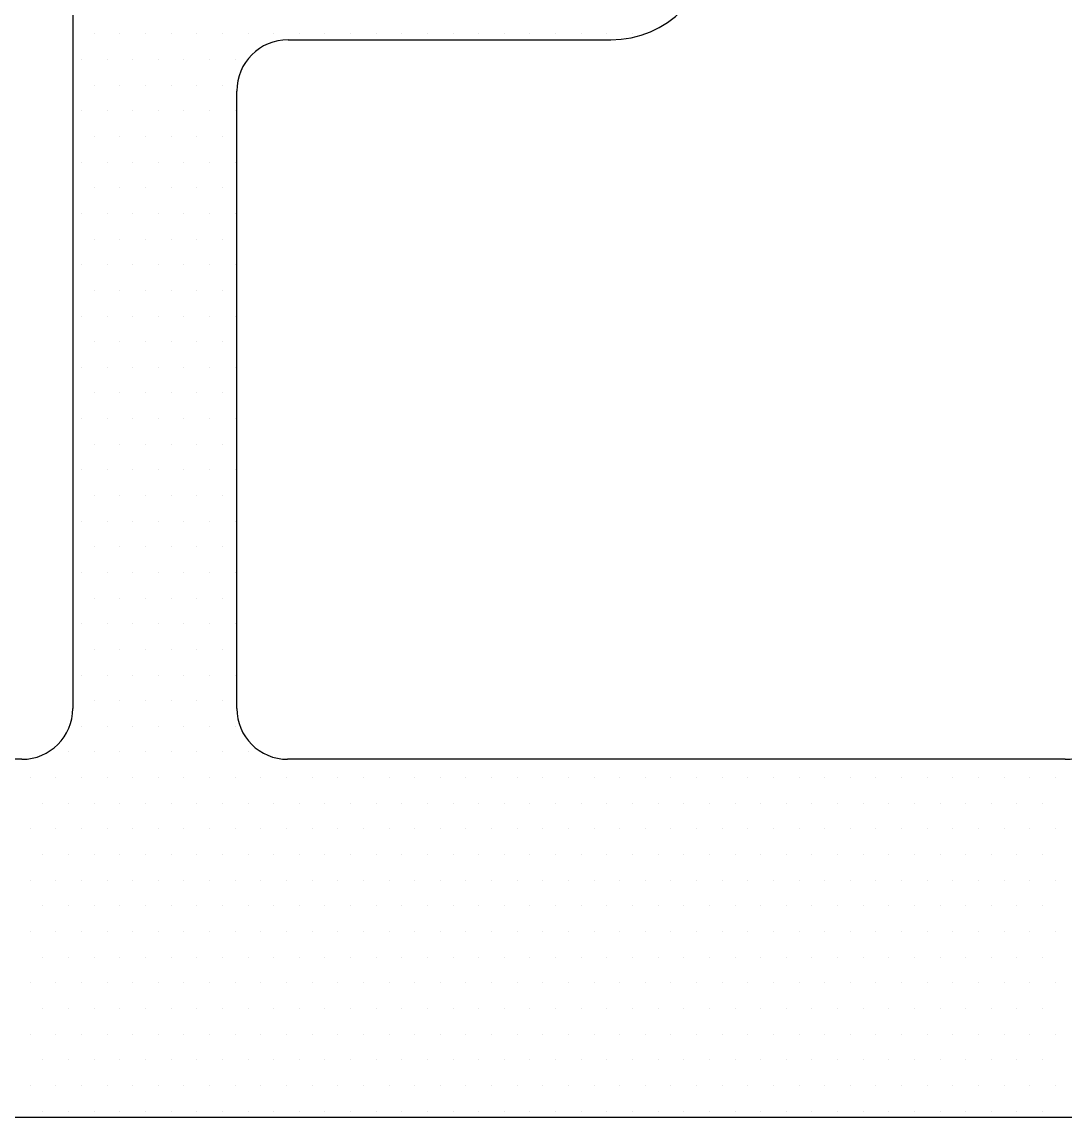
# Model space of a CAD drawing. Header units: inches. Extents: x 3.8 to 36.3, y 0.9 to 43.6.
# Drawn here: x 17.798 to 18.434, y 23.745 to 24.412 of the extents above; entities that cross this region are included whole.
import ezdxf

# ---------------------------------------------------------------- set-up
doc = ezdxf.new("R2010")
doc.units = ezdxf.units.IN
doc.header["$MEASUREMENT"] = 0
doc.layers.add('R-SWTS-DET1', color=1, linetype='Continuous')
doc.layers.add('R-SWTS-PAT1', color=5, linetype='Continuous')

msp = doc.modelspace()

# ---------------------------------------------------------------- linework, layer by layer
at = {"layer": 'R-SWTS-DET1', "lineweight": 30}
for p, q in [((17.82931, 24.6592), (17.82931, 23.99378)), ((17.96056, 24.4012), (18.15731, 24.4012)), ((17.92931, 23.99378), (17.92931, 24.36995)), ((17.79831, 23.96278), (17.22431, 23.96278)), ((18.43427, 23.96278), (17.96031, 23.96278)), ((16.84431, 23.74478), (18.81427, 23.74478))]:
    msp.add_line(p, q, dxfattribs=at)
for centre, radius, start, end in [((18.15731, 24.4632), 0.062, 270, 360), ((17.96056, 24.36995), 0.03125, 90, 180), ((17.79831, 23.99378), 0.031, 270, 360), ((17.96031, 23.99378), 0.031, 180, 270), ((18.43427, 23.99378), 0.031, 270, 0)]:
    msp.add_arc(centre, radius, start, end, dxfattribs=at)
at = {"layer": 'R-SWTS-PAT1'}
for p, q in [((17.84242, 24.40473), (17.84242, 24.40473)), ((17.85805, 24.40473), (17.85805, 24.40473)), ((17.87367, 24.40473), (17.87367, 24.40473)), ((17.8893, 24.40473), (17.8893, 24.40473)), ((17.90492, 24.40473), (17.90492, 24.40473)), ((17.92055, 24.40473), (17.92055, 24.40473)), ((17.93617, 24.40473), (17.93617, 24.40473)), ((17.9518, 24.40473), (17.9518, 24.40473)), ((17.96742, 24.40473), (17.96742, 24.40473)), ((17.98305, 24.40473), (17.98305, 24.40473)), ((17.99867, 24.40473), (17.99867, 24.40473)), ((18.0143, 24.40473), (18.0143, 24.40473)), ((18.02992, 24.40473), (18.02992, 24.40473)), ((18.04555, 24.40473), (18.04555, 24.40473)), ((18.06117, 24.40473), (18.06117, 24.40473)), ((18.0768, 24.40473), (18.0768, 24.40473)), ((18.09242, 24.40473), (18.09242, 24.40473)), ((18.10805, 24.40473), (18.10805, 24.40473)), ((18.12367, 24.40473), (18.12367, 24.40473)), ((18.1393, 24.40473), (18.1393, 24.40473)), ((18.15492, 24.40473), (18.15492, 24.40473)), ((18.17055, 24.40473), (18.17055, 24.40473)), ((17.83461, 24.38911), (17.83461, 24.38911)), ((17.85023, 24.38911), (17.85023, 24.38911)), ((17.86586, 24.38911), (17.86586, 24.38911)), ((17.88148, 24.38911), (17.88148, 24.38911)), ((17.89711, 24.38911), (17.89711, 24.38911)), ((17.91273, 24.38911), (17.91273, 24.38911)), ((17.92836, 24.38911), (17.92836, 24.38911)), ((17.84242, 24.37348), (17.84242, 24.37348)), ((17.85805, 24.37348), (17.85805, 24.37348)), ((17.87367, 24.37348), (17.87367, 24.37348)), ((17.8893, 24.37348), (17.8893, 24.37348)), ((17.90492, 24.37348), (17.90492, 24.37348)), ((17.92055, 24.37348), (17.92055, 24.37348)), ((17.83461, 24.35786), (17.83461, 24.35786)), ((17.85023, 24.35786), (17.85023, 24.35786)), ((17.86586, 24.35786), (17.86586, 24.35786)), ((17.88148, 24.35786), (17.88148, 24.35786)), ((17.89711, 24.35786), (17.89711, 24.35786)), ((17.91273, 24.35786), (17.91273, 24.35786)), ((17.92836, 24.35786), (17.92836, 24.35786)), ((17.84242, 24.34223), (17.84242, 24.34223)), ((17.85805, 24.34223), (17.85805, 24.34223)), ((17.87367, 24.34223), (17.87367, 24.34223)), ((17.8893, 24.34223), (17.8893, 24.34223)), ((17.90492, 24.34223), (17.90492, 24.34223)), ((17.92055, 24.34223), (17.92055, 24.34223)), ((17.83461, 24.32661), (17.83461, 24.32661)), ((17.85023, 24.32661), (17.85023, 24.32661)), ((17.86586, 24.32661), (17.86586, 24.32661)), ((17.88148, 24.32661), (17.88148, 24.32661)), ((17.89711, 24.32661), (17.89711, 24.32661)), ((17.91273, 24.32661), (17.91273, 24.32661)), ((17.92836, 24.32661), (17.92836, 24.32661)), ((17.84242, 24.31098), (17.84242, 24.31098)), ((17.85805, 24.31098), (17.85805, 24.31098)), ((17.87367, 24.31098), (17.87367, 24.31098)), ((17.8893, 24.31098), (17.8893, 24.31098)), ((17.90492, 24.31098), (17.90492, 24.31098)), ((17.92055, 24.31098), (17.92055, 24.31098)), ((17.83461, 24.29536), (17.83461, 24.29536)), ((17.85023, 24.29536), (17.85023, 24.29536)), ((17.86586, 24.29536), (17.86586, 24.29536)), ((17.88148, 24.29536), (17.88148, 24.29536)), ((17.89711, 24.29536), (17.89711, 24.29536)), ((17.91273, 24.29536), (17.91273, 24.29536)), ((17.92836, 24.29536), (17.92836, 24.29536)), ((17.84242, 24.27973), (17.84242, 24.27973)), ((17.85805, 24.27973), (17.85805, 24.27973)), ((17.87367, 24.27973), (17.87367, 24.27973)), ((17.8893, 24.27973), (17.8893, 24.27973)), ((17.90492, 24.27973), (17.90492, 24.27973)), ((17.92055, 24.27973), (17.92055, 24.27973)), ((17.83461, 24.26411), (17.83461, 24.26411)), ((17.85023, 24.26411), (17.85023, 24.26411)), ((17.86586, 24.26411), (17.86586, 24.26411)), ((17.88148, 24.26411), (17.88148, 24.26411)), ((17.89711, 24.26411), (17.89711, 24.26411)), ((17.91273, 24.26411), (17.91273, 24.26411)), ((17.92836, 24.26411), (17.92836, 24.26411)), ((17.84242, 24.24848), (17.84242, 24.24848)), ((17.85805, 24.24848), (17.85805, 24.24848)), ((17.87367, 24.24848), (17.87367, 24.24848)), ((17.8893, 24.24848), (17.8893, 24.24848)), ((17.90492, 24.24848), (17.90492, 24.24848)), ((17.92055, 24.24848), (17.92055, 24.24848)), ((17.83461, 24.23286), (17.83461, 24.23286)), ((17.85023, 24.23286), (17.85023, 24.23286)), ((17.86586, 24.23286), (17.86586, 24.23286)), ((17.88148, 24.23286), (17.88148, 24.23286)), ((17.89711, 24.23286), (17.89711, 24.23286)), ((17.91273, 24.23286), (17.91273, 24.23286)), ((17.92836, 24.23286), (17.92836, 24.23286)), ((17.84242, 24.21723), (17.84242, 24.21723)), ((17.85805, 24.21723), (17.85805, 24.21723)), ((17.87367, 24.21723), (17.87367, 24.21723)), ((17.8893, 24.21723), (17.8893, 24.21723)), ((17.90492, 24.21723), (17.90492, 24.21723)), ((17.92055, 24.21723), (17.92055, 24.21723)), ((17.83461, 24.20161), (17.83461, 24.20161)), ((17.85023, 24.20161), (17.85023, 24.20161)), ((17.86586, 24.20161), (17.86586, 24.20161)), ((17.88148, 24.20161), (17.88148, 24.20161)), ((17.89711, 24.20161), (17.89711, 24.20161)), ((17.91273, 24.20161), (17.91273, 24.20161)), ((17.92836, 24.20161), (17.92836, 24.20161)), ((17.84242, 24.18598), (17.84242, 24.18598)), ((17.85805, 24.18598), (17.85805, 24.18598)), ((17.87367, 24.18598), (17.87367, 24.18598)), ((17.8893, 24.18598), (17.8893, 24.18598)), ((17.90492, 24.18598), (17.90492, 24.18598)), ((17.92055, 24.18598), (17.92055, 24.18598)), ((17.83461, 24.17036), (17.83461, 24.17036)), ((17.85023, 24.17036), (17.85023, 24.17036)), ((17.86586, 24.17036), (17.86586, 24.17036)), ((17.88148, 24.17036), (17.88148, 24.17036)), ((17.89711, 24.17036), (17.89711, 24.17036)), ((17.91273, 24.17036), (17.91273, 24.17036)), ((17.92836, 24.17036), (17.92836, 24.17036)), ((17.84242, 24.15473), (17.84242, 24.15473)), ((17.85805, 24.15473), (17.85805, 24.15473)), ((17.87367, 24.15473), (17.87367, 24.15473)), ((17.8893, 24.15473), (17.8893, 24.15473)), ((17.90492, 24.15473), (17.90492, 24.15473)), ((17.92055, 24.15473), (17.92055, 24.15473)), ((17.83461, 24.13911), (17.83461, 24.13911)), ((17.85023, 24.13911), (17.85023, 24.13911)), ((17.86586, 24.13911), (17.86586, 24.13911)), ((17.88148, 24.13911), (17.88148, 24.13911)), ((17.89711, 24.13911), (17.89711, 24.13911)), ((17.91273, 24.13911), (17.91273, 24.13911)), ((17.92836, 24.13911), (17.92836, 24.13911)), ((17.84242, 24.12348), (17.84242, 24.12348)), ((17.85805, 24.12348), (17.85805, 24.12348)), ((17.87367, 24.12348), (17.87367, 24.12348)), ((17.8893, 24.12348), (17.8893, 24.12348)), ((17.90492, 24.12348), (17.90492, 24.12348)), ((17.92055, 24.12348), (17.92055, 24.12348)), ((17.83461, 24.10786), (17.83461, 24.10786)), ((17.85023, 24.10786), (17.85023, 24.10786)), ((17.86586, 24.10786), (17.86586, 24.10786)), ((17.88148, 24.10786), (17.88148, 24.10786)), ((17.89711, 24.10786), (17.89711, 24.10786)), ((17.91273, 24.10786), (17.91273, 24.10786)), ((17.92836, 24.10786), (17.92836, 24.10786)), ((17.84242, 24.09223), (17.84242, 24.09223)), ((17.85805, 24.09223), (17.85805, 24.09223)), ((17.87367, 24.09223), (17.87367, 24.09223)), ((17.8893, 24.09223), (17.8893, 24.09223)), ((17.90492, 24.09223), (17.90492, 24.09223)), ((17.92055, 24.09223), (17.92055, 24.09223)), ((17.83461, 24.07661), (17.83461, 24.07661)), ((17.85023, 24.07661), (17.85023, 24.07661)), ((17.86586, 24.07661), (17.86586, 24.07661)), ((17.88148, 24.07661), (17.88148, 24.07661)), ((17.89711, 24.07661), (17.89711, 24.07661)), ((17.91273, 24.07661), (17.91273, 24.07661)), ((17.92836, 24.07661), (17.92836, 24.07661)), ((17.84242, 24.06098), (17.84242, 24.06098)), ((17.85805, 24.06098), (17.85805, 24.06098)), ((17.87367, 24.06098), (17.87367, 24.06098)), ((17.8893, 24.06098), (17.8893, 24.06098)), ((17.90492, 24.06098), (17.90492, 24.06098)), ((17.92055, 24.06098), (17.92055, 24.06098)), ((17.83461, 24.04536), (17.83461, 24.04536)), ((17.85023, 24.04536), (17.85023, 24.04536)), ((17.86586, 24.04536), (17.86586, 24.04536)), ((17.88148, 24.04536), (17.88148, 24.04536)), ((17.89711, 24.04536), (17.89711, 24.04536)), ((17.91273, 24.04536), (17.91273, 24.04536)), ((17.92836, 24.04536), (17.92836, 24.04536)), ((17.84242, 24.02973), (17.84242, 24.02973)), ((17.85805, 24.02973), (17.85805, 24.02973)), ((17.87367, 24.02973), (17.87367, 24.02973)), ((17.8893, 24.02973), (17.8893, 24.02973)), ((17.90492, 24.02973), (17.90492, 24.02973)), ((17.92055, 24.02973), (17.92055, 24.02973)), ((17.83461, 24.01411), (17.83461, 24.01411)), ((17.85023, 24.01411), (17.85023, 24.01411)), ((17.86586, 24.01411), (17.86586, 24.01411)), ((17.88148, 24.01411), (17.88148, 24.01411)), ((17.89711, 24.01411), (17.89711, 24.01411)), ((17.91273, 24.01411), (17.91273, 24.01411)), ((17.92836, 24.01411), (17.92836, 24.01411)), ((17.84242, 23.99848), (17.84242, 23.99848)), ((17.85805, 23.99848), (17.85805, 23.99848)), ((17.87367, 23.99848), (17.87367, 23.99848)), ((17.8893, 23.99848), (17.8893, 23.99848)), ((17.90492, 23.99848), (17.90492, 23.99848)), ((17.92055, 23.99848), (17.92055, 23.99848)), ((17.83461, 23.98286), (17.83461, 23.98286)), ((17.85023, 23.98286), (17.85023, 23.98286)), ((17.86586, 23.98286), (17.86586, 23.98286)), ((17.88148, 23.98286), (17.88148, 23.98286)), ((17.89711, 23.98286), (17.89711, 23.98286)), ((17.91273, 23.98286), (17.91273, 23.98286)), ((17.92836, 23.98286), (17.92836, 23.98286)), ((17.8268, 23.96723), (17.8268, 23.96723)), ((17.84242, 23.96723), (17.84242, 23.96723)), ((17.85805, 23.96723), (17.85805, 23.96723)), ((17.87367, 23.96723), (17.87367, 23.96723)), ((17.8893, 23.96723), (17.8893, 23.96723)), ((17.90492, 23.96723), (17.90492, 23.96723)), ((17.92055, 23.96723), (17.92055, 23.96723)), ((17.93617, 23.96723), (17.93617, 23.96723)), ((17.80336, 23.95161), (17.80336, 23.95161)), ((17.81898, 23.95161), (17.81898, 23.95161)), ((17.83461, 23.95161), (17.83461, 23.95161)), ((17.85023, 23.95161), (17.85023, 23.95161)), ((17.86586, 23.95161), (17.86586, 23.95161)), ((17.88148, 23.95161), (17.88148, 23.95161)), ((17.89711, 23.95161), (17.89711, 23.95161)), ((17.91273, 23.95161), (17.91273, 23.95161)), ((17.92836, 23.95161), (17.92836, 23.95161)), ((17.94398, 23.95161), (17.94398, 23.95161)), ((17.95961, 23.95161), (17.95961, 23.95161)), ((17.97523, 23.95161), (17.97523, 23.95161)), ((17.99086, 23.95161), (17.99086, 23.95161)), ((18.00648, 23.95161), (18.00648, 23.95161)), ((18.02211, 23.95161), (18.02211, 23.95161)), ((18.03773, 23.95161), (18.03773, 23.95161)), ((18.05336, 23.95161), (18.05336, 23.95161)), ((18.06898, 23.95161), (18.06898, 23.95161)), ((18.08461, 23.95161), (18.08461, 23.95161)), ((18.10023, 23.95161), (18.10023, 23.95161)), ((18.11586, 23.95161), (18.11586, 23.95161)), ((18.13148, 23.95161), (18.13148, 23.95161)), ((18.14711, 23.95161), (18.14711, 23.95161)), ((18.16273, 23.95161), (18.16273, 23.95161)), ((18.17836, 23.95161), (18.17836, 23.95161)), ((18.19398, 23.95161), (18.19398, 23.95161)), ((18.20961, 23.95161), (18.20961, 23.95161)), ((18.22523, 23.95161), (18.22523, 23.95161)), ((18.24086, 23.95161), (18.24086, 23.95161)), ((18.25648, 23.95161), (18.25648, 23.95161)), ((18.27211, 23.95161), (18.27211, 23.95161)), ((18.28773, 23.95161), (18.28773, 23.95161)), ((18.30336, 23.95161), (18.30336, 23.95161)), ((18.31898, 23.95161), (18.31898, 23.95161)), ((18.33461, 23.95161), (18.33461, 23.95161)), ((18.35023, 23.95161), (18.35023, 23.95161)), ((18.36586, 23.95161), (18.36586, 23.95161)), ((18.38148, 23.95161), (18.38148, 23.95161)), ((18.39711, 23.95161), (18.39711, 23.95161)), ((18.41273, 23.95161), (18.41273, 23.95161)), ((18.42836, 23.95161), (18.42836, 23.95161)), ((17.81117, 23.93598), (17.81117, 23.93598)), ((17.8268, 23.93598), (17.8268, 23.93598)), ((17.84242, 23.93598), (17.84242, 23.93598)), ((17.85805, 23.93598), (17.85805, 23.93598)), ((17.87367, 23.93598), (17.87367, 23.93598)), ((17.8893, 23.93598), (17.8893, 23.93598)), ((17.90492, 23.93598), (17.90492, 23.93598)), ((17.92055, 23.93598), (17.92055, 23.93598)), ((17.93617, 23.93598), (17.93617, 23.93598)), ((17.9518, 23.93598), (17.9518, 23.93598)), ((17.96742, 23.93598), (17.96742, 23.93598)), ((17.98305, 23.93598), (17.98305, 23.93598)), ((17.99867, 23.93598), (17.99867, 23.93598)), ((18.0143, 23.93598), (18.0143, 23.93598)), ((18.02992, 23.93598), (18.02992, 23.93598)), ((18.04555, 23.93598), (18.04555, 23.93598)), ((18.06117, 23.93598), (18.06117, 23.93598)), ((18.0768, 23.93598), (18.0768, 23.93598)), ((18.09242, 23.93598), (18.09242, 23.93598)), ((18.10805, 23.93598), (18.10805, 23.93598)), ((18.12367, 23.93598), (18.12367, 23.93598)), ((18.1393, 23.93598), (18.1393, 23.93598)), ((18.15492, 23.93598), (18.15492, 23.93598)), ((18.17055, 23.93598), (18.17055, 23.93598)), ((18.18617, 23.93598), (18.18617, 23.93598)), ((18.2018, 23.93598), (18.2018, 23.93598)), ((18.21742, 23.93598), (18.21742, 23.93598)), ((18.23305, 23.93598), (18.23305, 23.93598)), ((18.24867, 23.93598), (18.24867, 23.93598)), ((18.2643, 23.93598), (18.2643, 23.93598)), ((18.27992, 23.93598), (18.27992, 23.93598)), ((18.29555, 23.93598), (18.29555, 23.93598)), ((18.31117, 23.93598), (18.31117, 23.93598)), ((18.3268, 23.93598), (18.3268, 23.93598)), ((18.34242, 23.93598), (18.34242, 23.93598)), ((18.35805, 23.93598), (18.35805, 23.93598)), ((18.37367, 23.93598), (18.37367, 23.93598)), ((18.3893, 23.93598), (18.3893, 23.93598)), ((18.40492, 23.93598), (18.40492, 23.93598)), ((18.42055, 23.93598), (18.42055, 23.93598)), ((17.80336, 23.92036), (17.80336, 23.92036)), ((17.81898, 23.92036), (17.81898, 23.92036)), ((17.83461, 23.92036), (17.83461, 23.92036)), ((17.85023, 23.92036), (17.85023, 23.92036)), ((17.86586, 23.92036), (17.86586, 23.92036)), ((17.88148, 23.92036), (17.88148, 23.92036)), ((17.89711, 23.92036), (17.89711, 23.92036)), ((17.91273, 23.92036), (17.91273, 23.92036)), ((17.92836, 23.92036), (17.92836, 23.92036)), ((17.94398, 23.92036), (17.94398, 23.92036)), ((17.95961, 23.92036), (17.95961, 23.92036)), ((17.97523, 23.92036), (17.97523, 23.92036)), ((17.99086, 23.92036), (17.99086, 23.92036)), ((18.00648, 23.92036), (18.00648, 23.92036)), ((18.02211, 23.92036), (18.02211, 23.92036)), ((18.03773, 23.92036), (18.03773, 23.92036)), ((18.05336, 23.92036), (18.05336, 23.92036)), ((18.06898, 23.92036), (18.06898, 23.92036)), ((18.08461, 23.92036), (18.08461, 23.92036)), ((18.10023, 23.92036), (18.10023, 23.92036)), ((18.11586, 23.92036), (18.11586, 23.92036)), ((18.13148, 23.92036), (18.13148, 23.92036)), ((18.14711, 23.92036), (18.14711, 23.92036)), ((18.16273, 23.92036), (18.16273, 23.92036)), ((18.17836, 23.92036), (18.17836, 23.92036)), ((18.19398, 23.92036), (18.19398, 23.92036)), ((18.20961, 23.92036), (18.20961, 23.92036)), ((18.22523, 23.92036), (18.22523, 23.92036)), ((18.24086, 23.92036), (18.24086, 23.92036)), ((18.25648, 23.92036), (18.25648, 23.92036)), ((18.27211, 23.92036), (18.27211, 23.92036)), ((18.28773, 23.92036), (18.28773, 23.92036)), ((18.30336, 23.92036), (18.30336, 23.92036)), ((18.31898, 23.92036), (18.31898, 23.92036)), ((18.33461, 23.92036), (18.33461, 23.92036)), ((18.35023, 23.92036), (18.35023, 23.92036)), ((18.36586, 23.92036), (18.36586, 23.92036)), ((18.38148, 23.92036), (18.38148, 23.92036)), ((18.39711, 23.92036), (18.39711, 23.92036)), ((18.41273, 23.92036), (18.41273, 23.92036)), ((18.42836, 23.92036), (18.42836, 23.92036)), ((17.81117, 23.90473), (17.81117, 23.90473)), ((17.8268, 23.90473), (17.8268, 23.90473)), ((17.84242, 23.90473), (17.84242, 23.90473)), ((17.85805, 23.90473), (17.85805, 23.90473)), ((17.87367, 23.90473), (17.87367, 23.90473)), ((17.8893, 23.90473), (17.8893, 23.90473)), ((17.90492, 23.90473), (17.90492, 23.90473)), ((17.92055, 23.90473), (17.92055, 23.90473)), ((17.93617, 23.90473), (17.93617, 23.90473)), ((17.9518, 23.90473), (17.9518, 23.90473)), ((17.96742, 23.90473), (17.96742, 23.90473)), ((17.98305, 23.90473), (17.98305, 23.90473)), ((17.99867, 23.90473), (17.99867, 23.90473)), ((18.0143, 23.90473), (18.0143, 23.90473)), ((18.02992, 23.90473), (18.02992, 23.90473)), ((18.04555, 23.90473), (18.04555, 23.90473)), ((18.06117, 23.90473), (18.06117, 23.90473)), ((18.0768, 23.90473), (18.0768, 23.90473)), ((18.09242, 23.90473), (18.09242, 23.90473)), ((18.10805, 23.90473), (18.10805, 23.90473)), ((18.12367, 23.90473), (18.12367, 23.90473)), ((18.1393, 23.90473), (18.1393, 23.90473)), ((18.15492, 23.90473), (18.15492, 23.90473)), ((18.17055, 23.90473), (18.17055, 23.90473)), ((18.18617, 23.90473), (18.18617, 23.90473)), ((18.2018, 23.90473), (18.2018, 23.90473)), ((18.21742, 23.90473), (18.21742, 23.90473)), ((18.23305, 23.90473), (18.23305, 23.90473)), ((18.24867, 23.90473), (18.24867, 23.90473)), ((18.2643, 23.90473), (18.2643, 23.90473)), ((18.27992, 23.90473), (18.27992, 23.90473)), ((18.29555, 23.90473), (18.29555, 23.90473)), ((18.31117, 23.90473), (18.31117, 23.90473)), ((18.3268, 23.90473), (18.3268, 23.90473)), ((18.34242, 23.90473), (18.34242, 23.90473)), ((18.35805, 23.90473), (18.35805, 23.90473)), ((18.37367, 23.90473), (18.37367, 23.90473)), ((18.3893, 23.90473), (18.3893, 23.90473)), ((18.40492, 23.90473), (18.40492, 23.90473)), ((18.42055, 23.90473), (18.42055, 23.90473)), ((17.80336, 23.88911), (17.80336, 23.88911)), ((17.81898, 23.88911), (17.81898, 23.88911)), ((17.83461, 23.88911), (17.83461, 23.88911)), ((17.85023, 23.88911), (17.85023, 23.88911)), ((17.86586, 23.88911), (17.86586, 23.88911)), ((17.88148, 23.88911), (17.88148, 23.88911)), ((17.89711, 23.88911), (17.89711, 23.88911)), ((17.91273, 23.88911), (17.91273, 23.88911)), ((17.92836, 23.88911), (17.92836, 23.88911)), ((17.94398, 23.88911), (17.94398, 23.88911)), ((17.95961, 23.88911), (17.95961, 23.88911)), ((17.97523, 23.88911), (17.97523, 23.88911)), ((17.99086, 23.88911), (17.99086, 23.88911)), ((18.00648, 23.88911), (18.00648, 23.88911)), ((18.02211, 23.88911), (18.02211, 23.88911)), ((18.03773, 23.88911), (18.03773, 23.88911)), ((18.05336, 23.88911), (18.05336, 23.88911)), ((18.06898, 23.88911), (18.06898, 23.88911)), ((18.08461, 23.88911), (18.08461, 23.88911)), ((18.10023, 23.88911), (18.10023, 23.88911)), ((18.11586, 23.88911), (18.11586, 23.88911)), ((18.13148, 23.88911), (18.13148, 23.88911)), ((18.14711, 23.88911), (18.14711, 23.88911)), ((18.16273, 23.88911), (18.16273, 23.88911)), ((18.17836, 23.88911), (18.17836, 23.88911)), ((18.19398, 23.88911), (18.19398, 23.88911)), ((18.20961, 23.88911), (18.20961, 23.88911)), ((18.22523, 23.88911), (18.22523, 23.88911)), ((18.24086, 23.88911), (18.24086, 23.88911)), ((18.25648, 23.88911), (18.25648, 23.88911)), ((18.27211, 23.88911), (18.27211, 23.88911)), ((18.28773, 23.88911), (18.28773, 23.88911)), ((18.30336, 23.88911), (18.30336, 23.88911)), ((18.31898, 23.88911), (18.31898, 23.88911)), ((18.33461, 23.88911), (18.33461, 23.88911)), ((18.35023, 23.88911), (18.35023, 23.88911)), ((18.36586, 23.88911), (18.36586, 23.88911)), ((18.38148, 23.88911), (18.38148, 23.88911)), ((18.39711, 23.88911), (18.39711, 23.88911)), ((18.41273, 23.88911), (18.41273, 23.88911)), ((18.42836, 23.88911), (18.42836, 23.88911)), ((17.81117, 23.87348), (17.81117, 23.87348)), ((17.8268, 23.87348), (17.8268, 23.87348)), ((17.84242, 23.87348), (17.84242, 23.87348)), ((17.85805, 23.87348), (17.85805, 23.87348)), ((17.87367, 23.87348), (17.87367, 23.87348)), ((17.8893, 23.87348), (17.8893, 23.87348)), ((17.90492, 23.87348), (17.90492, 23.87348)), ((17.92055, 23.87348), (17.92055, 23.87348)), ((17.93617, 23.87348), (17.93617, 23.87348)), ((17.9518, 23.87348), (17.9518, 23.87348)), ((17.96742, 23.87348), (17.96742, 23.87348)), ((17.98305, 23.87348), (17.98305, 23.87348)), ((17.99867, 23.87348), (17.99867, 23.87348)), ((18.0143, 23.87348), (18.0143, 23.87348)), ((18.02992, 23.87348), (18.02992, 23.87348)), ((18.04555, 23.87348), (18.04555, 23.87348)), ((18.06117, 23.87348), (18.06117, 23.87348)), ((18.0768, 23.87348), (18.0768, 23.87348)), ((18.09242, 23.87348), (18.09242, 23.87348)), ((18.10805, 23.87348), (18.10805, 23.87348)), ((18.12367, 23.87348), (18.12367, 23.87348)), ((18.1393, 23.87348), (18.1393, 23.87348)), ((18.15492, 23.87348), (18.15492, 23.87348)), ((18.17055, 23.87348), (18.17055, 23.87348)), ((18.18617, 23.87348), (18.18617, 23.87348)), ((18.2018, 23.87348), (18.2018, 23.87348)), ((18.21742, 23.87348), (18.21742, 23.87348)), ((18.23305, 23.87348), (18.23305, 23.87348)), ((18.24867, 23.87348), (18.24867, 23.87348)), ((18.2643, 23.87348), (18.2643, 23.87348)), ((18.27992, 23.87348), (18.27992, 23.87348)), ((18.29555, 23.87348), (18.29555, 23.87348)), ((18.31117, 23.87348), (18.31117, 23.87348)), ((18.3268, 23.87348), (18.3268, 23.87348)), ((18.34242, 23.87348), (18.34242, 23.87348)), ((18.35805, 23.87348), (18.35805, 23.87348)), ((18.37367, 23.87348), (18.37367, 23.87348)), ((18.3893, 23.87348), (18.3893, 23.87348)), ((18.40492, 23.87348), (18.40492, 23.87348)), ((18.42055, 23.87348), (18.42055, 23.87348)), ((17.80336, 23.85786), (17.80336, 23.85786)), ((17.81898, 23.85786), (17.81898, 23.85786)), ((17.83461, 23.85786), (17.83461, 23.85786)), ((17.85023, 23.85786), (17.85023, 23.85786)), ((17.86586, 23.85786), (17.86586, 23.85786)), ((17.88148, 23.85786), (17.88148, 23.85786)), ((17.89711, 23.85786), (17.89711, 23.85786)), ((17.91273, 23.85786), (17.91273, 23.85786)), ((17.92836, 23.85786), (17.92836, 23.85786)), ((17.94398, 23.85786), (17.94398, 23.85786)), ((17.95961, 23.85786), (17.95961, 23.85786)), ((17.97523, 23.85786), (17.97523, 23.85786)), ((17.99086, 23.85786), (17.99086, 23.85786)), ((18.00648, 23.85786), (18.00648, 23.85786)), ((18.02211, 23.85786), (18.02211, 23.85786)), ((18.03773, 23.85786), (18.03773, 23.85786)), ((18.05336, 23.85786), (18.05336, 23.85786)), ((18.06898, 23.85786), (18.06898, 23.85786)), ((18.08461, 23.85786), (18.08461, 23.85786)), ((18.10023, 23.85786), (18.10023, 23.85786)), ((18.11586, 23.85786), (18.11586, 23.85786)), ((18.13148, 23.85786), (18.13148, 23.85786)), ((18.14711, 23.85786), (18.14711, 23.85786)), ((18.16273, 23.85786), (18.16273, 23.85786)), ((18.17836, 23.85786), (18.17836, 23.85786)), ((18.19398, 23.85786), (18.19398, 23.85786)), ((18.20961, 23.85786), (18.20961, 23.85786)), ((18.22523, 23.85786), (18.22523, 23.85786)), ((18.24086, 23.85786), (18.24086, 23.85786)), ((18.25648, 23.85786), (18.25648, 23.85786)), ((18.27211, 23.85786), (18.27211, 23.85786)), ((18.28773, 23.85786), (18.28773, 23.85786)), ((18.30336, 23.85786), (18.30336, 23.85786)), ((18.31898, 23.85786), (18.31898, 23.85786)), ((18.33461, 23.85786), (18.33461, 23.85786)), ((18.35023, 23.85786), (18.35023, 23.85786)), ((18.36586, 23.85786), (18.36586, 23.85786)), ((18.38148, 23.85786), (18.38148, 23.85786)), ((18.39711, 23.85786), (18.39711, 23.85786)), ((18.41273, 23.85786), (18.41273, 23.85786)), ((18.42836, 23.85786), (18.42836, 23.85786)), ((17.81117, 23.84223), (17.81117, 23.84223)), ((17.8268, 23.84223), (17.8268, 23.84223)), ((17.84242, 23.84223), (17.84242, 23.84223)), ((17.85805, 23.84223), (17.85805, 23.84223)), ((17.87367, 23.84223), (17.87367, 23.84223)), ((17.8893, 23.84223), (17.8893, 23.84223)), ((17.90492, 23.84223), (17.90492, 23.84223)), ((17.92055, 23.84223), (17.92055, 23.84223)), ((17.93617, 23.84223), (17.93617, 23.84223)), ((17.9518, 23.84223), (17.9518, 23.84223)), ((17.96742, 23.84223), (17.96742, 23.84223)), ((17.98305, 23.84223), (17.98305, 23.84223)), ((17.99867, 23.84223), (17.99867, 23.84223)), ((18.0143, 23.84223), (18.0143, 23.84223)), ((18.02992, 23.84223), (18.02992, 23.84223)), ((18.04555, 23.84223), (18.04555, 23.84223)), ((18.06117, 23.84223), (18.06117, 23.84223)), ((18.0768, 23.84223), (18.0768, 23.84223)), ((18.09242, 23.84223), (18.09242, 23.84223)), ((18.10805, 23.84223), (18.10805, 23.84223)), ((18.12367, 23.84223), (18.12367, 23.84223)), ((18.1393, 23.84223), (18.1393, 23.84223)), ((18.15492, 23.84223), (18.15492, 23.84223)), ((18.17055, 23.84223), (18.17055, 23.84223)), ((18.18617, 23.84223), (18.18617, 23.84223)), ((18.2018, 23.84223), (18.2018, 23.84223)), ((18.21742, 23.84223), (18.21742, 23.84223)), ((18.23305, 23.84223), (18.23305, 23.84223)), ((18.24867, 23.84223), (18.24867, 23.84223)), ((18.2643, 23.84223), (18.2643, 23.84223)), ((18.27992, 23.84223), (18.27992, 23.84223)), ((18.29555, 23.84223), (18.29555, 23.84223)), ((18.31117, 23.84223), (18.31117, 23.84223)), ((18.3268, 23.84223), (18.3268, 23.84223)), ((18.34242, 23.84223), (18.34242, 23.84223)), ((18.35805, 23.84223), (18.35805, 23.84223)), ((18.37367, 23.84223), (18.37367, 23.84223)), ((18.3893, 23.84223), (18.3893, 23.84223)), ((18.40492, 23.84223), (18.40492, 23.84223)), ((18.42055, 23.84223), (18.42055, 23.84223)), ((17.80336, 23.82661), (17.80336, 23.82661)), ((17.81898, 23.82661), (17.81898, 23.82661)), ((17.83461, 23.82661), (17.83461, 23.82661)), ((17.85023, 23.82661), (17.85023, 23.82661)), ((17.86586, 23.82661), (17.86586, 23.82661)), ((17.88148, 23.82661), (17.88148, 23.82661)), ((17.89711, 23.82661), (17.89711, 23.82661)), ((17.91273, 23.82661), (17.91273, 23.82661)), ((17.92836, 23.82661), (17.92836, 23.82661)), ((17.94398, 23.82661), (17.94398, 23.82661)), ((17.95961, 23.82661), (17.95961, 23.82661)), ((17.97523, 23.82661), (17.97523, 23.82661)), ((17.99086, 23.82661), (17.99086, 23.82661)), ((18.00648, 23.82661), (18.00648, 23.82661)), ((18.02211, 23.82661), (18.02211, 23.82661)), ((18.03773, 23.82661), (18.03773, 23.82661)), ((18.05336, 23.82661), (18.05336, 23.82661)), ((18.06898, 23.82661), (18.06898, 23.82661)), ((18.08461, 23.82661), (18.08461, 23.82661)), ((18.10023, 23.82661), (18.10023, 23.82661)), ((18.11586, 23.82661), (18.11586, 23.82661)), ((18.13148, 23.82661), (18.13148, 23.82661)), ((18.14711, 23.82661), (18.14711, 23.82661)), ((18.16273, 23.82661), (18.16273, 23.82661)), ((18.17836, 23.82661), (18.17836, 23.82661)), ((18.19398, 23.82661), (18.19398, 23.82661)), ((18.20961, 23.82661), (18.20961, 23.82661)), ((18.22523, 23.82661), (18.22523, 23.82661)), ((18.24086, 23.82661), (18.24086, 23.82661)), ((18.25648, 23.82661), (18.25648, 23.82661)), ((18.27211, 23.82661), (18.27211, 23.82661)), ((18.28773, 23.82661), (18.28773, 23.82661)), ((18.30336, 23.82661), (18.30336, 23.82661)), ((18.31898, 23.82661), (18.31898, 23.82661)), ((18.33461, 23.82661), (18.33461, 23.82661)), ((18.35023, 23.82661), (18.35023, 23.82661)), ((18.36586, 23.82661), (18.36586, 23.82661)), ((18.38148, 23.82661), (18.38148, 23.82661)), ((18.39711, 23.82661), (18.39711, 23.82661)), ((18.41273, 23.82661), (18.41273, 23.82661)), ((18.42836, 23.82661), (18.42836, 23.82661)), ((17.81117, 23.81098), (17.81117, 23.81098)), ((17.8268, 23.81098), (17.8268, 23.81098)), ((17.84242, 23.81098), (17.84242, 23.81098)), ((17.85805, 23.81098), (17.85805, 23.81098)), ((17.87367, 23.81098), (17.87367, 23.81098)), ((17.8893, 23.81098), (17.8893, 23.81098)), ((17.90492, 23.81098), (17.90492, 23.81098)), ((17.92055, 23.81098), (17.92055, 23.81098)), ((17.93617, 23.81098), (17.93617, 23.81098)), ((17.9518, 23.81098), (17.9518, 23.81098)), ((17.96742, 23.81098), (17.96742, 23.81098)), ((17.98305, 23.81098), (17.98305, 23.81098)), ((17.99867, 23.81098), (17.99867, 23.81098)), ((18.0143, 23.81098), (18.0143, 23.81098)), ((18.02992, 23.81098), (18.02992, 23.81098)), ((18.04555, 23.81098), (18.04555, 23.81098)), ((18.06117, 23.81098), (18.06117, 23.81098)), ((18.0768, 23.81098), (18.0768, 23.81098)), ((18.09242, 23.81098), (18.09242, 23.81098)), ((18.10805, 23.81098), (18.10805, 23.81098)), ((18.12367, 23.81098), (18.12367, 23.81098)), ((18.1393, 23.81098), (18.1393, 23.81098)), ((18.15492, 23.81098), (18.15492, 23.81098)), ((18.17055, 23.81098), (18.17055, 23.81098)), ((18.18617, 23.81098), (18.18617, 23.81098)), ((18.2018, 23.81098), (18.2018, 23.81098)), ((18.21742, 23.81098), (18.21742, 23.81098)), ((18.23305, 23.81098), (18.23305, 23.81098)), ((18.24867, 23.81098), (18.24867, 23.81098)), ((18.2643, 23.81098), (18.2643, 23.81098)), ((18.27992, 23.81098), (18.27992, 23.81098)), ((18.29555, 23.81098), (18.29555, 23.81098)), ((18.31117, 23.81098), (18.31117, 23.81098)), ((18.3268, 23.81098), (18.3268, 23.81098)), ((18.34242, 23.81098), (18.34242, 23.81098)), ((18.35805, 23.81098), (18.35805, 23.81098)), ((18.37367, 23.81098), (18.37367, 23.81098)), ((18.3893, 23.81098), (18.3893, 23.81098)), ((18.40492, 23.81098), (18.40492, 23.81098)), ((18.42055, 23.81098), (18.42055, 23.81098)), ((17.80336, 23.79536), (17.80336, 23.79536)), ((17.81898, 23.79536), (17.81898, 23.79536)), ((17.83461, 23.79536), (17.83461, 23.79536)), ((17.85023, 23.79536), (17.85023, 23.79536)), ((17.86586, 23.79536), (17.86586, 23.79536)), ((17.88148, 23.79536), (17.88148, 23.79536)), ((17.89711, 23.79536), (17.89711, 23.79536)), ((17.91273, 23.79536), (17.91273, 23.79536)), ((17.92836, 23.79536), (17.92836, 23.79536)), ((17.94398, 23.79536), (17.94398, 23.79536)), ((17.95961, 23.79536), (17.95961, 23.79536)), ((17.97523, 23.79536), (17.97523, 23.79536)), ((17.99086, 23.79536), (17.99086, 23.79536)), ((18.00648, 23.79536), (18.00648, 23.79536)), ((18.02211, 23.79536), (18.02211, 23.79536)), ((18.03773, 23.79536), (18.03773, 23.79536)), ((18.05336, 23.79536), (18.05336, 23.79536)), ((18.06898, 23.79536), (18.06898, 23.79536)), ((18.08461, 23.79536), (18.08461, 23.79536)), ((18.10023, 23.79536), (18.10023, 23.79536)), ((18.11586, 23.79536), (18.11586, 23.79536)), ((18.13148, 23.79536), (18.13148, 23.79536)), ((18.14711, 23.79536), (18.14711, 23.79536)), ((18.16273, 23.79536), (18.16273, 23.79536)), ((18.17836, 23.79536), (18.17836, 23.79536)), ((18.19398, 23.79536), (18.19398, 23.79536)), ((18.20961, 23.79536), (18.20961, 23.79536)), ((18.22523, 23.79536), (18.22523, 23.79536)), ((18.24086, 23.79536), (18.24086, 23.79536)), ((18.25648, 23.79536), (18.25648, 23.79536)), ((18.27211, 23.79536), (18.27211, 23.79536)), ((18.28773, 23.79536), (18.28773, 23.79536)), ((18.30336, 23.79536), (18.30336, 23.79536)), ((18.31898, 23.79536), (18.31898, 23.79536)), ((18.33461, 23.79536), (18.33461, 23.79536)), ((18.35023, 23.79536), (18.35023, 23.79536)), ((18.36586, 23.79536), (18.36586, 23.79536)), ((18.38148, 23.79536), (18.38148, 23.79536)), ((18.39711, 23.79536), (18.39711, 23.79536)), ((18.41273, 23.79536), (18.41273, 23.79536)), ((18.42836, 23.79536), (18.42836, 23.79536)), ((17.81117, 23.77973), (17.81117, 23.77973)), ((17.8268, 23.77973), (17.8268, 23.77973)), ((17.84242, 23.77973), (17.84242, 23.77973)), ((17.85805, 23.77973), (17.85805, 23.77973)), ((17.87367, 23.77973), (17.87367, 23.77973)), ((17.8893, 23.77973), (17.8893, 23.77973)), ((17.90492, 23.77973), (17.90492, 23.77973)), ((17.92055, 23.77973), (17.92055, 23.77973)), ((17.93617, 23.77973), (17.93617, 23.77973)), ((17.9518, 23.77973), (17.9518, 23.77973)), ((17.96742, 23.77973), (17.96742, 23.77973)), ((17.98305, 23.77973), (17.98305, 23.77973)), ((17.99867, 23.77973), (17.99867, 23.77973)), ((18.0143, 23.77973), (18.0143, 23.77973)), ((18.02992, 23.77973), (18.02992, 23.77973)), ((18.04555, 23.77973), (18.04555, 23.77973)), ((18.06117, 23.77973), (18.06117, 23.77973)), ((18.0768, 23.77973), (18.0768, 23.77973)), ((18.09242, 23.77973), (18.09242, 23.77973)), ((18.10805, 23.77973), (18.10805, 23.77973)), ((18.12367, 23.77973), (18.12367, 23.77973)), ((18.1393, 23.77973), (18.1393, 23.77973)), ((18.15492, 23.77973), (18.15492, 23.77973)), ((18.17055, 23.77973), (18.17055, 23.77973)), ((18.18617, 23.77973), (18.18617, 23.77973)), ((18.2018, 23.77973), (18.2018, 23.77973)), ((18.21742, 23.77973), (18.21742, 23.77973)), ((18.23305, 23.77973), (18.23305, 23.77973)), ((18.24867, 23.77973), (18.24867, 23.77973)), ((18.2643, 23.77973), (18.2643, 23.77973)), ((18.27992, 23.77973), (18.27992, 23.77973)), ((18.29555, 23.77973), (18.29555, 23.77973)), ((18.31117, 23.77973), (18.31117, 23.77973)), ((18.3268, 23.77973), (18.3268, 23.77973)), ((18.34242, 23.77973), (18.34242, 23.77973)), ((18.35805, 23.77973), (18.35805, 23.77973)), ((18.37367, 23.77973), (18.37367, 23.77973)), ((18.3893, 23.77973), (18.3893, 23.77973)), ((18.40492, 23.77973), (18.40492, 23.77973)), ((18.42055, 23.77973), (18.42055, 23.77973)), ((17.80336, 23.76411), (17.80336, 23.76411)), ((17.81898, 23.76411), (17.81898, 23.76411)), ((17.83461, 23.76411), (17.83461, 23.76411)), ((17.85023, 23.76411), (17.85023, 23.76411)), ((17.86586, 23.76411), (17.86586, 23.76411)), ((17.88148, 23.76411), (17.88148, 23.76411)), ((17.89711, 23.76411), (17.89711, 23.76411)), ((17.91273, 23.76411), (17.91273, 23.76411)), ((17.92836, 23.76411), (17.92836, 23.76411)), ((17.94398, 23.76411), (17.94398, 23.76411)), ((17.95961, 23.76411), (17.95961, 23.76411)), ((17.97523, 23.76411), (17.97523, 23.76411)), ((17.99086, 23.76411), (17.99086, 23.76411)), ((18.00648, 23.76411), (18.00648, 23.76411)), ((18.02211, 23.76411), (18.02211, 23.76411)), ((18.03773, 23.76411), (18.03773, 23.76411)), ((18.05336, 23.76411), (18.05336, 23.76411)), ((18.06898, 23.76411), (18.06898, 23.76411)), ((18.08461, 23.76411), (18.08461, 23.76411)), ((18.10023, 23.76411), (18.10023, 23.76411)), ((18.11586, 23.76411), (18.11586, 23.76411)), ((18.13148, 23.76411), (18.13148, 23.76411)), ((18.14711, 23.76411), (18.14711, 23.76411)), ((18.16273, 23.76411), (18.16273, 23.76411)), ((18.17836, 23.76411), (18.17836, 23.76411)), ((18.19398, 23.76411), (18.19398, 23.76411)), ((18.20961, 23.76411), (18.20961, 23.76411)), ((18.22523, 23.76411), (18.22523, 23.76411)), ((18.24086, 23.76411), (18.24086, 23.76411)), ((18.25648, 23.76411), (18.25648, 23.76411)), ((18.27211, 23.76411), (18.27211, 23.76411)), ((18.28773, 23.76411), (18.28773, 23.76411)), ((18.30336, 23.76411), (18.30336, 23.76411)), ((18.31898, 23.76411), (18.31898, 23.76411)), ((18.33461, 23.76411), (18.33461, 23.76411)), ((18.35023, 23.76411), (18.35023, 23.76411)), ((18.36586, 23.76411), (18.36586, 23.76411)), ((18.38148, 23.76411), (18.38148, 23.76411)), ((18.39711, 23.76411), (18.39711, 23.76411)), ((18.41273, 23.76411), (18.41273, 23.76411)), ((18.42836, 23.76411), (18.42836, 23.76411)), ((17.81117, 23.74848), (17.81117, 23.74848)), ((17.8268, 23.74848), (17.8268, 23.74848)), ((17.84242, 23.74848), (17.84242, 23.74848)), ((17.85805, 23.74848), (17.85805, 23.74848)), ((17.87367, 23.74848), (17.87367, 23.74848)), ((17.8893, 23.74848), (17.8893, 23.74848)), ((17.90492, 23.74848), (17.90492, 23.74848)), ((17.92055, 23.74848), (17.92055, 23.74848)), ((17.93617, 23.74848), (17.93617, 23.74848)), ((17.9518, 23.74848), (17.9518, 23.74848)), ((17.96742, 23.74848), (17.96742, 23.74848)), ((17.98305, 23.74848), (17.98305, 23.74848)), ((17.99867, 23.74848), (17.99867, 23.74848)), ((18.0143, 23.74848), (18.0143, 23.74848)), ((18.02992, 23.74848), (18.02992, 23.74848)), ((18.04555, 23.74848), (18.04555, 23.74848)), ((18.06117, 23.74848), (18.06117, 23.74848)), ((18.0768, 23.74848), (18.0768, 23.74848)), ((18.09242, 23.74848), (18.09242, 23.74848)), ((18.10805, 23.74848), (18.10805, 23.74848)), ((18.12367, 23.74848), (18.12367, 23.74848)), ((18.1393, 23.74848), (18.1393, 23.74848)), ((18.15492, 23.74848), (18.15492, 23.74848)), ((18.17055, 23.74848), (18.17055, 23.74848)), ((18.18617, 23.74848), (18.18617, 23.74848)), ((18.2018, 23.74848), (18.2018, 23.74848)), ((18.21742, 23.74848), (18.21742, 23.74848)), ((18.23305, 23.74848), (18.23305, 23.74848)), ((18.24867, 23.74848), (18.24867, 23.74848)), ((18.2643, 23.74848), (18.2643, 23.74848)), ((18.27992, 23.74848), (18.27992, 23.74848)), ((18.29555, 23.74848), (18.29555, 23.74848)), ((18.31117, 23.74848), (18.31117, 23.74848)), ((18.3268, 23.74848), (18.3268, 23.74848)), ((18.34242, 23.74848), (18.34242, 23.74848)), ((18.35805, 23.74848), (18.35805, 23.74848)), ((18.37367, 23.74848), (18.37367, 23.74848)), ((18.3893, 23.74848), (18.3893, 23.74848)), ((18.40492, 23.74848), (18.40492, 23.74848)), ((18.42055, 23.74848), (18.42055, 23.74848))]:
    msp.add_line(p, q, dxfattribs=at)

doc.saveas('drawing.dxf')
